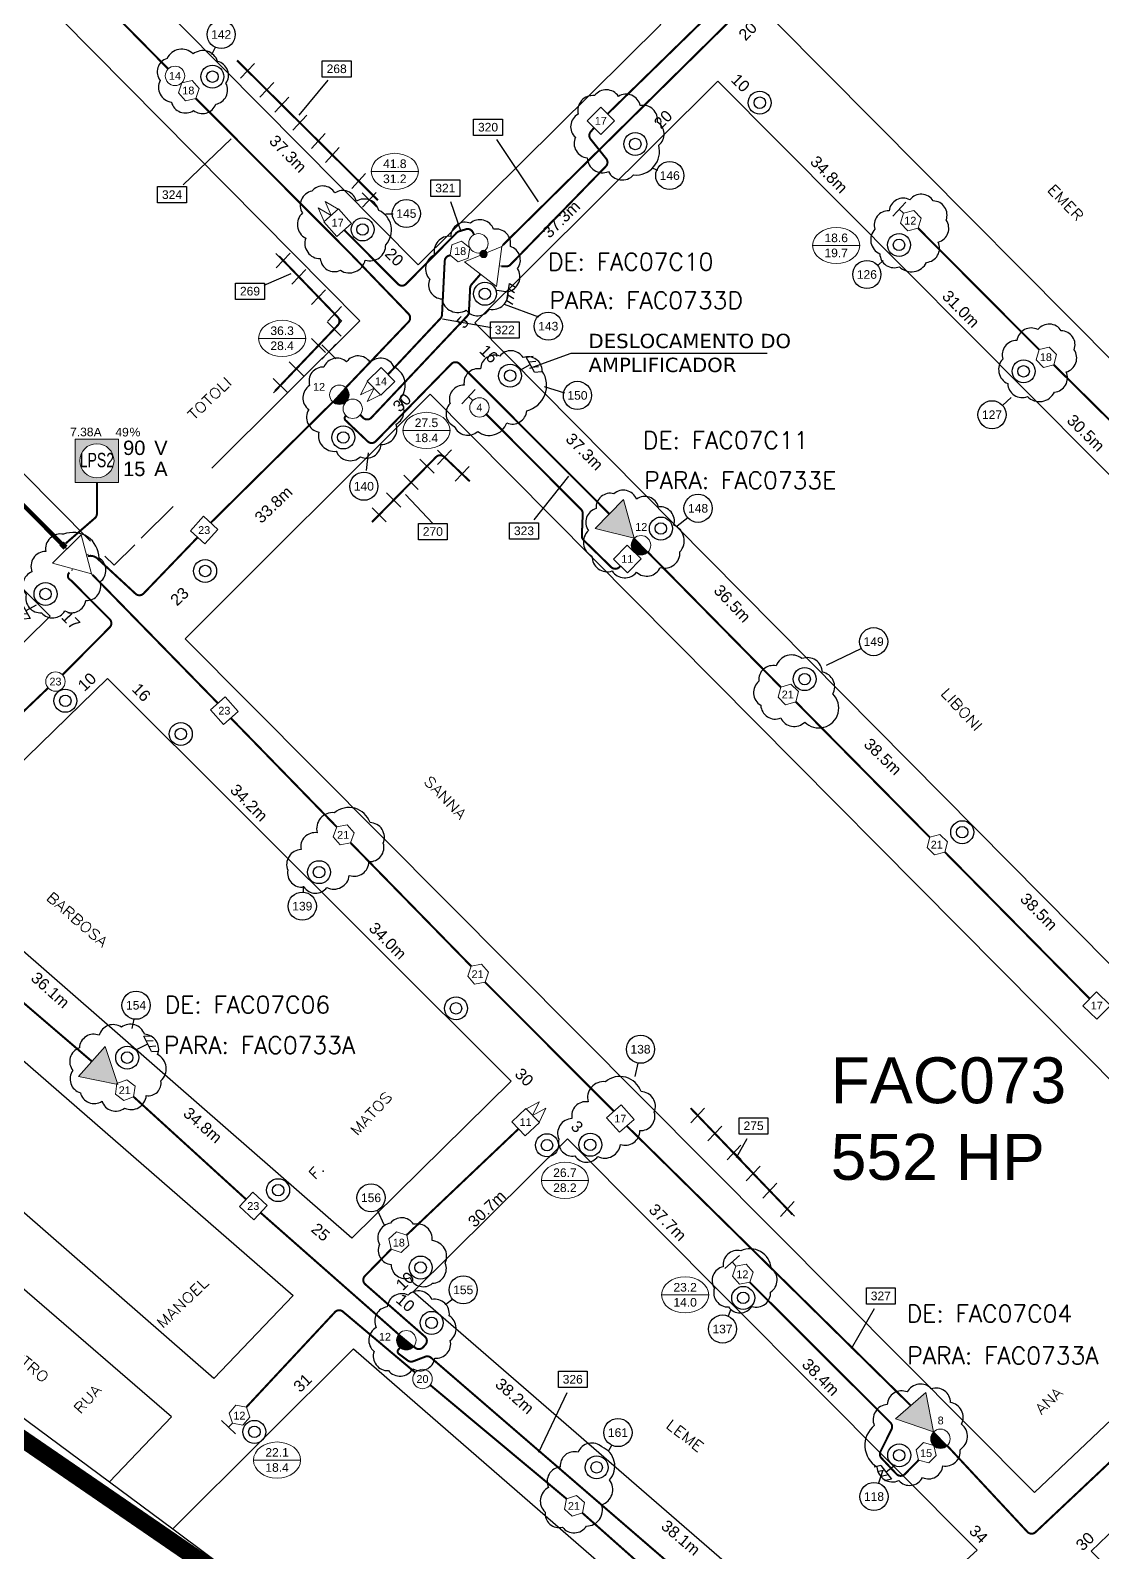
# Model space of a CAD drawing. Header units: inches. Extents: x 246034 to 247769, y 7726337 to 7727523.
# Drawn here: x 246778.7 to 246965.4, y 7726471.4 to 7726736.5 of the extents above; entities that cross this region are included whole.
import ezdxf
from ezdxf.enums import TextEntityAlignment as Align

# ---------------------------------------------------------------- set-up
doc = ezdxf.new("R2010")
doc.units = ezdxf.units.IN
doc.header["$LTSCALE"] = 6
doc.header["$MEASUREMENT"] = 0
for name, pattern in [('DASHDOT', [1, 0.5, -0.25, 0, -0.25]), ('DASHED', [0.75, 0.5, -0.25]), ('PHANTOMX2', [5, 2.5, -0.5, 0.5, -0.5, 0.5, -0.5])]:
    doc.linetypes.add(name, pattern=pattern)
for name, color, linetype in [('ALTERAÇÃO', 4, 'Continuous'), ('ANOTACOES', 6, 'Continuous'), ('DISTANCIA', 7, 'Continuous'), ('ELETRONICO', 4, 'Continuous'), ('LIMITE', 5, 'PHANTOMX2'), ('NET-CBTP', 6, 'DASHDOT'), ('NET-CBTR', 3, 'DASHED'), ('NET_UPGRADE', 7, 'Continuous'), ('POSTES', 1, 'Continuous'), ('QUADRA_PROV', 7, 'Continuous'), ('QUADRAS', 7, 'Continuous'), ('RUAS', 7, 'Continuous'), ('TERRA', 7, 'Continuous')]:
    doc.layers.add(name, color=color, linetype=linetype)
for name, color, linetype, lineweight, true_color in [('CELULA', 3, 'Continuous', 200, 0x00ff00), ('NET-AMP @ 1', 1, 'Continuous', 20, 0xff0000), ('NET-FONTE', 5, 'Continuous', 20, 0x0000ff)]:
    doc.layers.add(name, color=color, linetype=linetype, lineweight=lineweight, true_color=true_color)
for name, color, linetype, lineweight in [('NET-AMP', 1, 'Continuous', 20), ('NET-SPLT', 1, 'Continuous', 20), ('NET-TAP', 1, 'Continuous', 20), ('NET-TERM', 1, 'Continuous', 20)]:
    doc.layers.add(name, color=color, linetype=linetype, lineweight=lineweight)
doc.styles.add('ARIAL', font='arial.ttf', dxfattribs={"height": 8})
doc.styles.add('B', font='SIMPLEX', dxfattribs={"width": 1.2, "height": 1.8})
doc.styles.add('Folhas_CAD', font='arial.ttf')
doc.styles.add('FONTENET', font='arial.ttf')
doc.styles.add('Romans', font='ROMANS.shx', dxfattribs={"height": 3})
doc.styles.get("Standard").update_dxf_attribs({"font": 'arial.ttf'})
doc.dimstyles.get("Standard").update_dxf_attribs({"dimtxt": 0.18, "dimasz": 0.18, "dimexe": 0.18, "dimexo": 0.0625, "dimgap": 0.09, "dimtad": 0, "dimtih": 1, "dimtoh": 1, "dimdec": 4, "dimzin": 0, "dimdsep": 46, "dimtxsty": 'Standard', "dimcen": 0.09, "dimadec": 0, "dimazin": 0, "dimtfac": 1, "dimtdec": 4, "dimtofl": 0, "dimtmove": 0, "dimatfit": 3, "dimfxl": 1, "dimtolj": 1, "dimtzin": 0, "dimarcsym": 0})

# ---------------------------------------------------------------- blocks, each defined once
blk = doc.blocks.new('POSTECS')
at = {"layer": 'POSTES', "linetype": 'ByBlock'}
for radius in [2, 1]:
    blk.add_circle((0, 0), radius, dxfattribs=at)
blk = doc.blocks.new('POSTE')
at = {"layer": 'POSTES', "linetype": 'ByBlock'}
for radius in [2, 1]:
    blk.add_circle((0, 0), radius, dxfattribs=at)
blk = doc.blocks.new('TERRA')
at = {"layer": 'TERRA', "linetype": 'ByBlock'}
for p, q in [((0, 0), (0, -2.02)), ((-1.5, -2.02), (-1.97, -3.15)), ((-1.5, -2.02), (1.5, -2.02)), ((-0.49, -2.02), (-0.96, -3.15)), ((0.57, -2.02), (0.09, -3.15)), ((1.5, -2.02), (1.03, -3.15))]:
    blk.add_line(p, q, dxfattribs=at)
blk = doc.blocks.new('2WAY')
blk.add_circle((1.6875, 0), 1.6875)
blk = doc.blocks.new('DC')
h = blk.add_hatch(color=256)
h.dxf.hatch_style = 1
h.paths.add_polyline_path([(3.38, 0), (0, 0, 1)])
blk.add_line((0, 0), (3.38, 0))
blk.add_circle((1.69, 0), 1.69)
at = {"color": 0}
blk.add_attdef('DCVAL', text='', height=1.35, dxfattribs=at).set_placement((3.1, 3.27), align=Align.MIDDLE)
blk = doc.blocks.new('LPI')
blk.add_solid([(0, 0.5), (1, 0.5), (0, -0.5), (1, -0.5)])
blk = doc.blocks.new('FONTE1')
h = blk.add_hatch(color=256)
h.dxf.hatch_style = 1
h.paths.add_polyline_path([(3.77, 3.78), (-3.77, 3.78), (-3.77, -3.78), (3.77, -3.78)])
h.paths.add_polyline_path([(2.98, 0, -1), (-2.98, 0, -1)], flags=16)
blk.add_lwpolyline([(-3.77, -3.78), (3.77, -3.78), (3.77, 3.78), (-3.77, 3.78)], close=True)
blk.add_circle((0, 0), 2.98)
at = {"attachment_point": 7, "style": 'FONTENET'}
for s, insert, char_height, width in [('A', (-0.57, 4.24), 1.5, 2.6616), ('%', (5.7, 4.24), 1.5, 2.6616), ('V', (9.98, 1.01), 2.5, 4.2782), ('A', (9.98, -2.66), 2.5, 4.2782)]:
    blk.add_mtext(s, dxfattribs=dict(at, insert=insert, char_height=char_height, width=width))
at = {"style": 'FONTENET'}
for tag, p in [('CO', (-0.59, 3.82)), ('POR', (5.55, 3.8))]:
    blk.add_attdef(tag, text='', height=1.5, dxfattribs=at).set_placement(p, align=Align.BOTTOM_RIGHT)
for tag, p in [('TENSÃO', (4.56, 1.01)), ('AMPERAGEM', (4.56, -2.66))]:
    blk.add_attdef(tag, p, '', height=2.5, dxfattribs=at)
at = {"style": 'FONTENET', "width": 0.206476}
blk.add_attdef('MODELO_FONTE', text='', height=2.5, dxfattribs=at).set_placement((-2.98, -1.12), (2.98, -1.12), align=Align.FIT)
blk = doc.blocks.new('LE')
at = {"layer": 'NET-AMP'}
h = blk.add_hatch(color=256, dxfattribs=at)
h.dxf.hatch_style = 1
h.paths.add_polyline_path([(0, 3.5), (0, -3.5), (6.06, 0)])
blk.add_lwpolyline([(0, 3.5), (0, -3.5), (6.06, 0)], close=True, dxfattribs=at)
blk = doc.blocks.new('TERMINAL')
blk.add_line((-1, 0), (0, 0))
blk.add_lwpolyline([(-1, -1.6875), (-1, 1.6875)])
blk = doc.blocks.new('TAP2')
at = {"color": 0}
blk.add_circle((1.69, 0), 1.69, dxfattribs=at)
blk.add_attdef('DBVAL', text='', height=1.35, dxfattribs=at).set_placement((1.69, 0), align=Align.MIDDLE)
blk = doc.blocks.new('TAP4')
blk.add_lwpolyline([(3.38, -1.69), (0, -1.69), (0, 1.69), (3.38, 1.69)], close=True)
at = {"color": 0}
blk.add_attdef('DBVAL', text='', height=1.35, dxfattribs=at).set_placement((1.69, 0), align=Align.MIDDLE)
blk = doc.blocks.new('TAP8')
blk.add_lwpolyline([(0.92, 1.59), (0, 0), (0.92, -1.59), (2.76, -1.59), (3.68, 0), (2.76, 1.59)], close=True)
blk.add_attdef('DBVAL', text='', height=1.35).set_placement((1.77, -0.06), align=Align.MIDDLE)
blk = doc.blocks.new('AMP3AC')
h = blk.add_hatch(color=256)
h.dxf.hatch_style = 1
h.paths.add_polyline_path([(2.55, 2.03), (3.66, 1.39, 0.131652), (3.74, 1.71, 0.767327)])
h.paths.add_polyline_path([(3.66, 1.39), (2.55, 2.03, 0.131652), (2.47, 1.71, 0.767327)])
for p, q in [((3.1, 1.71), (3.3, 2.03)), ((0, 0), (-0.33, 0)), ((3.1, -1.71), (3.3, -2.03)), ((6.06, 0), (6.38, 0))]:
    blk.add_line(p, q)
blk.add_lwpolyline([(0, 3.5), (0, -3.5), (6.06, 0)], close=True)
blk.add_circle((3.1, 1.71), 0.638)
blk = doc.blocks.new('HI-LOW')
blk.add_lwpolyline([(-4.1, 0), (4.1, 0)])
blk.add_ellipse((0, 0), major_axis=(4.1, 0), ratio=0.768293)
for tag, p in [('END-HI', (0, 1.33)), ('END-LO', (0, -1.29))]:
    blk.add_attdef(tag, text='', height=1.5).set_placement(p, align=Align.MIDDLE_CENTER)
blk = doc.blocks.new('AMP3')
for p, q in [((3.1, 1.71), (3.3, 2.03)), ((0, 0), (-0.33, 0)), ((3.1, -1.71), (3.3, -2.03)), ((6.06, 0), (6.38, 0))]:
    blk.add_line(p, q)
blk.add_lwpolyline([(0, 3.5), (0, -3.5), (6.06, 0)], close=True)
blk = doc.blocks.new('CX_CodUpgrade')
blk.add_circle((-0.13, 0.04), 2.45)
at = {"color": 1, "flags": 1}
for tag, p in [('RETIRAR1', (4.74, 11.47)), ('NOVO1', (28.33, 11.47)), ('RETIRAR2', (4.74, 7.94)), ('NOVO2', (28.33, 7.94)), ('RETIRAR3', (4.74, 4.42)), ('NOVO3', (28.33, 4.42)), ('RETIRAR4', (4.74, 0.89)), ('NOVO4', (28.33, 0.9)), ('RETIRAR5', (4.74, -2.63)), ('NOVO5', (28.33, -2.63)), ('RETIRAR6', (4.74, -6.15)), ('NOVO6', (28.33, -6.15)), ('RETIRAR7', (4.74, -9.68)), ('NOVO7', (28.33, -9.68)), ('RETIRAR8', (4.74, -13.2)), ('NOVO8', (28.33, -13.2)), ('RETIRAR9', (4.74, -16.73)), ('NOVO9', (28.33, -16.73))]:
    blk.add_attdef(tag, p, '', height=1.5, dxfattribs=at)
at = {"color": 7, "flags": 1}
for tag, p in [('ANTIGO1', (17.16, 11.46)), ('ANTIGO2', (17.16, 7.94)), ('ANTIGO3', (17.16, 4.41)), ('ANTIGO4', (17.16, 0.89)), ('ANTIGO5', (17.16, -2.63)), ('ANTIGO6', (17.16, -6.16)), ('ANTIGO7', (17.16, -9.68)), ('ANTIGO8', (17.16, -13.21)), ('ANTIGO9', (17.16, -16.73))]:
    blk.add_attdef(tag, p, '', height=1.5, dxfattribs=at)
at = {"color": 1}
blk.add_attdef('CODIGO', text='', height=1.5, dxfattribs=at).set_placement((-0.13, 0.04), align=Align.MIDDLE_CENTER)
blk = doc.blocks.new('CARGA')
for p, q in [((-2.5, 0.81), (0, 1.62)), ((-2.5, 0.81), (0, 0)), ((-2.5, -0.81), (0, 0)), ((-2.5, -0.81), (0, -1.62))]:
    blk.add_line(p, q)
blk = doc.blocks.new('CX_CodUpgradeCabo')
blk.add_lwpolyline([(-2.63, 1.45), (2.37, 1.45), (2.37, -1.4), (-2.63, -1.4)], close=True)
at = {"color": 1}
blk.add_attdef('CODIGO', text='', height=1.5, dxfattribs=at).set_placement((-0.13, 0.04), align=Align.MIDDLE_CENTER)
at = {"color": 1, "style": 'Folhas_CAD', "flags": 1}
for tag, p in [('SERVICO', (5.97, 0.89)), ('TIPO', (17.92, 0.89)), ('COMP', (25.22, 0.89))]:
    blk.add_attdef(tag, p, '', height=1.5, dxfattribs=at)
blk = doc.blocks.new('EXCLUIR_CABOdwg')
at = {"layer": 'ANOTACOES', "color": 4}
for points in [[(-1.24, 1.23), (1.24, -1.23)], [(-1.2, -1.28), (1.21, 1.29)]]:
    blk.add_lwpolyline(points, dxfattribs=at)

msp = doc.modelspace()

# ---------------------------------------------------------------- linework, layer by layer
at = {"layer": 'LIMITE', "linetype": 'Continuous', "const_width": 3}
msp.add_lwpolyline([(247361.51, 7726563.79), (247112.71, 7726442.48), (247147.92, 7726399.42), (247053.32, 7726359.97), (247014.86, 7726409.04), (246947.68, 7726374.32), (246685.76, 7726554.08), (246504.44, 7726695.05), (246513.62, 7726706.42), (246174.51, 7726959.26), (246306.47, 7727097.36), (246264.31, 7727145.51), (246277.78, 7727165.15), (246472.38, 7727189.68), (246553, 7727281.82), (246508.14, 7727323.79), (246532.23, 7727521.49), (246803.54, 7727504.62), (247403.19, 7726894.55)], dxfattribs=at)
at = {"layer": 'NET-CBTP', "const_width": 0.75}
msp.add_lwpolyline([(246710.82, 7726721.17), (246784.83, 7726646.42)], dxfattribs=at)
at = {"layer": 'NET-CBTR', "const_width": 0.35}
for points in [[(246860.98, 7726699.1), (246939.8, 7726776.95)], [(246933.11, 7726774.58), (246879.22, 7726721.95)], [(246781.73, 7726751.05), (246802.72, 7726729.77)], [(246814.71, 7726731.25), (246839.24, 7726706.91)], [(246954.34, 7726680.9), (246933.3, 7726702.03)], [(246975.52, 7726659.81), (246956.9, 7726678.26)], [(246831.38, 7726671.78), (246810.11, 7726650.73)], [(246886.22, 7726645.63), (246909.36, 7726622.14)], [(246811.38, 7726619.31), (246789.56, 7726641.66)], [(246781.81, 7726621.99), (246760.91, 7726602.01)], [(246911.99, 7726619.57), (246935.3, 7726595.99)], [(246832.06, 7726597.79), (246813.65, 7726616.71)], [(246855.46, 7726573.54), (246834.47, 7726595.02)], [(246937.93, 7726593.42), (246963.17, 7726567.86)], [(246789.42, 7726556.96), (246769.27, 7726574.23)], [(246880.33, 7726548.27), (246857.87, 7726570.76)], [(246816.29, 7726532.93), (246796.68, 7726550.81)], [(246911.4, 7726530.32), (246893.67, 7726548.83)], [(246844.24, 7726526.73), (246863.72, 7726545.22)], [(246932.01, 7726497.03), (246882.55, 7726545.73)], [(246842.83, 7726509.44), (246818.77, 7726530.64)]]:
    msp.add_lwpolyline(points, dxfattribs=at)
at = {"layer": 'NET-CBTR'}
for points in [[(246807.53, 7726724.63, 0.35, 0.35, 0), (246834.31, 7726697.76, 0.35, 0.35, 0), (246844.56, 7726687.12, 0.35, 0.35, -0.405946), (246844.56, 7726685.73, 0.35, 0.35, 0), (246833.64, 7726674.28, 0, 0, 0)], [(246876.86, 7726719.53, 0.35, 0.35, 0), (246876.26, 7726718.81, 0.35, 0.35, 0.353804), (246876.26, 7726717.55, 0.35, 0.35, 0), (246878.99, 7726714.13, 0.35, 0.35, -0.377666), (246878.92, 7726712.81, 0.35, 0.35, 0), (246862.3, 7726695.69, 0.35, 0.35, -0.214318), (246861.54, 7726695.39, 0.35, 0.35, 0), (246860.72, 7726695.42, 0, 0, 0)], [(246857.1, 7726694.05, 0.35, 0.35, 0), (246855.54, 7726692.25, 0.35, 0.35, 0.166832), (246855.29, 7726691.64, 0.35, 0.35, 0), (246855.07, 7726687.39, 0.35, 0.35, -0.177452), (246854.79, 7726686.76, 0.35, 0.35, 0), (246838.09, 7726669.05, 0.35, 0.35, -0.41908), (246836.66, 7726669.02, 0.35, 0.35, 0), (246836.15, 7726669.53, 0, 0, 0)], [(246858.1, 7726669.64, 0.35, 0.35, 0), (246874.6, 7726653.07, 0.35, 0.35, -0.209008), (246874.89, 7726652.32, 0.35, 0.35, 0), (246874.74, 7726648.49, 0.35, 0.35, 0.212365), (246875.04, 7726647.73, 0.35, 0.35, 0), (246879.86, 7726643.01, 0.35, 0.35, 0.424452), (246881.3, 7726643.06, 0.35, 0.35, 0), (246881.47, 7726643.24, 0, 0, 0)], [(246845.46, 7726507.32, 0.35, 0.35, 0), (246845.46, 7726507.32, 0.35, 0.35, 0), (246845.71, 7726507.1, 0.35, 0.35, 0.405632), (246847.1, 7726507.19, 0.35, 0.35, 0), (246847.49, 7726507.62, 0.35, 0.35, 0.419191), (246847.41, 7726509.04, 0.35, 0.35, 0), (246837.02, 7726518.15, 0.35, 0.35, -0.430467), (246836.97, 7726519.6, 0.35, 0.35, 0), (246841.52, 7726524.25, 0, 0, 0)], [(246901.58, 7726459.53, 0.35, 0.35, 0), (246848.48, 7726505.36, 0.35, 0.35, 0.276641), (246847.47, 7726505.54, 0.35, 0.35, 0), (246845.38, 7726504.74, 0.35, 0.35, -0.257594), (246844.42, 7726504.87, 0.35, 0.35, 0), (246842.87, 7726506.03, 0.35, 0.35, -0.424181), (246842.78, 7726506.75, 0.35, 0.35, 0), (246843.08, 7726507.11, 0, 0, 0)], [(246902.22, 7726452.22, 0.35, 0.35, 0), (246902.1, 7726451.6, 0.35, 0.35, -0.578895), (246901.28, 7726451.32, 0.35, 0.35, 0), (246897.17, 7726454.89, 0.35, 0.35, -0.216884), (246896.82, 7726455.65, 0.35, 0.35, 0), (246896.82, 7726458.37, 0.35, 0.35, 0.214202), (246896.48, 7726459.12, 0.35, 0.35, 0), (246874.82, 7726478.34, 0, 0, 0)]]:
    msp.add_lwpolyline(points, format="xyseb", dxfattribs=at)
at = {"layer": 'NET-CBTR', "const_width": 0.35}
for points in [[(246855.97, 7726700.91), (246855.75, 7726701.35, 0.368582), (246854.56, 7726701.86), (246853.34, 7726701.49, 0.123434), (246852.92, 7726701.23), (246844.13, 7726692.33, -0.416613), (246842.71, 7726692.33), (246833.35, 7726701.74)], [(246822, 7726697.18), (246832.25, 7726686.54, -0.405946), (246832.24, 7726685.14), (246821.33, 7726673.7)], [(246851.79, 7726697.33), (246851.51, 7726697.23, 0.295605), (246850.86, 7726696.35), (246850.39, 7726686.96, -0.174879), (246850.12, 7726686.33), (246840.97, 7726676.56)], [(246833.65, 7726669.39), (246833.56, 7726669.28, 0.403656), (246833.59, 7726668.59), (246837.45, 7726664.91, 0.41015), (246838.86, 7726664.94), (246852.02, 7726678.41, -0.416735), (246853.44, 7726678.42), (246879.53, 7726652.28)], [(246838.21, 7726650.88), (246849.37, 7726662.22, -0.405968), (246850.76, 7726662.23), (246855.23, 7726657.96)], [(246807.85, 7726648.23), (246798.43, 7726638.43, -0.408572), (246797.03, 7726638.39), (246790.41, 7726644.51, 0.250969), (246788.72, 7726644.94)], [(246785.53, 7726642.08, 0.575538), (246785.73, 7726640.78), (246792.53, 7726633.95, -0.412467), (246792.53, 7726632.54), (246784.31, 7726624.26)], [(246933.37, 7726487.53), (246930.97, 7726485.09, -0.425879), (246929.53, 7726485.1), (246926.9, 7726487.88, -0.313473), (246926.73, 7726489.01), (246928.66, 7726492.92, 0.321526), (246928.46, 7726494.07), (246903.98, 7726518.5)], [(246845.73, 7726502.78), (246833.13, 7726513.39, 0.391168), (246831.77, 7726513.33), (246816.32, 7726496.76)], [(246970.66, 7726490.93), (246953.73, 7726474.99, -0.410932), (246952.33, 7726475.02), (246938.35, 7726490.04)]]:
    msp.add_lwpolyline(points, format="xyb", dxfattribs=at)
at = {"layer": 'NET-CBTR', "color": 3, "const_width": 0.35}
msp.add_lwpolyline([(246848.32, 7726500.62), (246872.08, 7726480.79)], dxfattribs=at)
at = {"layer": 'NET-FONTE', "const_width": 0.35}
msp.add_lwpolyline([(246784.85, 7726647.13), (246789.96, 7726651.57, 0.217071), (246790.3, 7726652.32), (246790.3, 7726657.76)], format="xyb", dxfattribs=at)
at = {"layer": 'NET_UPGRADE'}
for points in [[(246802.51, 7726731.61, 0.520567), (246802.51, 7726731.61, 0.520567), (246801.31, 7726727.76, 0.520567), (246803.28, 7726724, 0.520567), (246807.13, 7726722.54, 0.520567), (246810.98, 7726723.65, 0.520567), (246812.77, 7726727.25, 0.520567), (246811.32, 7726731.09, 0.520567), (246807.04, 7726732.38, 0.520567), (246802.51, 7726731.61)], [(246888.12, 7726716.49, 0.520567), (246888.12, 7726716.49, 0.520567), (246887.89, 7726720.52, 0.520567), (246884.9, 7726723.39, 0.520567), (246881.1, 7726725, 0.520567), (246876.96, 7726725.12, 0.520567), (246874.08, 7726721.9, 0.520567), (246873.62, 7726717.87, 0.520567), (246875.69, 7726714.3, 0.520567), (246879.38, 7726711.89, 0.520567), (246883.75, 7726711.31, 0.520567), (246888.12, 7726716.49)], [(246839.37, 7726705.13, 0.520567), (246839.37, 7726705.13, 0.520567), (246835.49, 7726706.72, 0.520567), (246831.74, 7726708.19, 0.520567), (246827.73, 7726708.5, 0.520567), (246826.08, 7726704.69, 0.520567), (246826.65, 7726700.3, 0.520567), (246829.2, 7726696.74, 0.520567), (246832.7, 7726694.71, 0.520567), (246837.02, 7726696.49, 0.520567), (246840.58, 7726699.16, 0.520567), (246839.37, 7726705.13)], [(246934.75, 7726696.09, 0.520567), (246934.75, 7726696.09, 0.520567), (246936.78, 7726699.62, 0.520567), (246938.17, 7726703.47, 0.520567), (246935.92, 7726706.78, 0.520567), (246931.86, 7726707, 0.520567), (246928.22, 7726705.07, 0.520567), (246925.76, 7726701.87, 0.520567), (246926.62, 7726697.59, 0.520567), (246930.04, 7726695.34, 0.520567), (246934.75, 7726696.09)], [(246854.6, 7726687.75, 0.520567), (246854.6, 7726687.75, 0.520567), (246858.65, 7726687.96, 0.520567), (246861.87, 7726690.97, 0.520567), (246863.53, 7726695.02, 0.520567), (246862.29, 7726698.86, 0.520567), (246859.38, 7726701.87, 0.520567), (246855.33, 7726702.91, 0.520567), (246851.9, 7726700.62, 0.520567), (246849.1, 7726697.4, 0.520567), (246848.26, 7726693.15, 0.520567), (246850.34, 7726689.72, 0.520567), (246854.6, 7726687.75)], [(246957.02, 7726673.49, 0.520567), (246957.02, 7726673.49, 0.520567), (246959.06, 7726677.02, 0.520567), (246960.45, 7726680.86, 0.520567), (246958.2, 7726684.18, 0.520567), (246954.14, 7726684.39, 0.520567), (246950.5, 7726682.47, 0.520567), (246948.04, 7726679.26, 0.520567), (246948.9, 7726674.98, 0.520567), (246952.32, 7726672.74, 0.520567), (246957.02, 7726673.49)], [(246842.04, 7726677.86, 0.520567), (246842.04, 7726677.86, 0.520567), (246837.88, 7726678.68, 0.520567), (246833.77, 7726678.78, 0.520567), (246829.81, 7726677.86, 0.520567), (246827.34, 7726674.67, 0.520567), (246827.18, 7726670.46, 0.520567), (246828.93, 7726666.55, 0.520567), (246831.97, 7726663.21, 0.520567), (246836.18, 7726662.23, 0.520567), (246839.78, 7726664.39, 0.520567), (246842.4, 7726667.94, 0.520567), (246842.92, 7726672.2, 0.520567), (246842.04, 7726677.86)], [(246867.84, 7726677.17, 0.520567), (246867.84, 7726677.17, 0.520567), (246864.51, 7726679.51, 0.520567), (246860.43, 7726679.76, 0.520567), (246857.1, 7726677.54, 0.520567), (246854.25, 7726674.7, 0.520567), (246851.78, 7726671.49, 0.520567), (246852.52, 7726667.54, 0.520567), (246856.6, 7726666.67, 0.520567), (246861.67, 7726668.15, 0.520567), (246865.13, 7726670.25, 0.520567), (246867.84, 7726677.17)], [(246890.77, 7726650.32, 0.520567), (246890.77, 7726650.32, 0.520567), (246888.08, 7726653.53, 0.520567), (246884.26, 7726654.87, 0.520567), (246880.33, 7726655.8, 0.520567), (246877.23, 7726653.22, 0.520567), (246875.88, 7726649.39, 0.520567), (246876.5, 7726644.95, 0.520567), (246880.02, 7726642.36, 0.520567), (246884.26, 7726642.16, 0.520567), (246888.39, 7726642.98, 0.520567), (246891.81, 7726645.67, 0.520567), (246890.77, 7726650.32)], [(246784.49, 7726648.75, 0.520567), (246784.49, 7726648.75, 0.520567), (246781.39, 7726645.75, 0.520567), (246778.99, 7726642.21, 0.520567), (246778.01, 7726638.24, 0.520567), (246780.68, 7726635.08, 0.520567), (246784.71, 7726635.4, 0.520567), (246788.36, 7726637.2, 0.520567), (246790.87, 7726640.47, 0.520567), (246790.7, 7726644.61, 0.520567), (246784.49, 7726648.75)], [(246918.43, 7726620.94, 0.520567), (246918.43, 7726620.94, 0.520567), (246916.61, 7726624.72, 0.520567), (246913.06, 7726627.09, 0.520567), (246908.57, 7726625.82, 0.520567), (246905.57, 7726623.15, 0.520567), (246905.89, 7726618.97, 0.520567), (246909.36, 7726616.76, 0.520567), (246913.54, 7726616.05, 1.008685), (246918.43, 7726620.94, 2.475831), (246918.43, 7726620.94, 0.520567), (246918.43, 7726620.94)], [(246831.65, 7726600.26, 0.520567), (246831.65, 7726600.26, 0.520567), (246828.64, 7726596.76, 0.520567), (246825.84, 7726593.85, 0.520567), (246823.53, 7726590.25, 0.520567), (246826.34, 7726587.34, 0.520567), (246830.35, 7726587.24, 0.520567), (246834.25, 7726589.34, 0.520567), (246837.66, 7726591.75, 0.520567), (246840.17, 7726594.95, 0.520567), (246837.86, 7726598.56, 0.520567), (246831.65, 7726600.26)], [(246801.44, 7726553.56, 0.520567), (246801.44, 7726553.56, 0.520567), (246800.87, 7726558.15, 0.520567), (246798.57, 7726561.68, 0.520567), (246794.56, 7726562.91, 0.520567), (246790.7, 7726561.51, 0.520567), (246787.26, 7726559.3, 0.520567), (246786.11, 7726555.37, 0.520567), (246787.42, 7726551.51, 0.520567), (246791.19, 7726550.04, 0.520567), (246795.13, 7726548.81, 0.520567), (246798.9, 7726551.02, 0.520567), (246801.44, 7726553.56)], [(246878.83, 7726553.43, 0.520567), (246878.83, 7726553.43, 0.520567), (246875.82, 7726549.92, 0.520567), (246873.02, 7726547.01, 0.520567), (246870.71, 7726543.41, 0.520567), (246873.52, 7726540.5, 0.520567), (246877.53, 7726540.4, 0.520567), (246881.44, 7726542.51, 0.520567), (246884.84, 7726544.91, 0.520567), (246887.35, 7726548.12, 0.520567), (246885.04, 7726551.72, 0.520567), (246878.83, 7726553.43)], [(246850.95, 7726521.85, 0.520567), (246850.95, 7726521.85, 0.520567), (246848.66, 7726525.75, 0.520567), (246845.44, 7726528.59, 0.520567), (246841.42, 7726528.78, 0.520567), (246839.5, 7726525.07, 0.520567), (246841.54, 7726521.6, 0.520567), (246844.82, 7726519.31, 0.520567), (246848.72, 7726518.32, 0.520567), (246850.95, 7726521.85)], [(246902.41, 7726523.99, 0.520567), (246902.41, 7726523.99, 0.520567), (246899.34, 7726521.19, 0.520567), (246897.81, 7726517.46, 0.520567), (246900.27, 7726514.2, 0.520567), (246904.34, 7726514.27, 0.520567), (246907.6, 7726516.8, 0.520567), (246907.73, 7726520.92, 0.520567), (246902.41, 7726523.99)], [(246848.63, 7726515.49, 0.520567), (246848.63, 7726515.49, 0.520567), (246844.52, 7726516.26, 0.520567), (246840.86, 7726514.21, 0.520567), (246838.93, 7726510.62, 0.520567), (246838.55, 7726506.45, 0.520567), (246841.05, 7726503.11, 0.520567), (246845.29, 7726503.43, 0.520567), (246849.14, 7726505.29, 0.520567), (246851.83, 7726508.37, 0.520567), (246851.64, 7726512.67, 0.520567), (246848.63, 7726515.49)], [(246926.12, 7726486.35, 0.520567), (246926.12, 7726486.35, 0.520567), (246929.92, 7726483.96, 0.520567), (246934.05, 7726484.49, 0.520567), (246937.58, 7726486.55, 0.520567), (246940.58, 7726489.35, 0.520567), (246940.84, 7726493.81, 0.520567), (246938.91, 7726497.54, 0.520567), (246935.58, 7726499.94, 0.520567), (246931.39, 7726499.4, 0.520567), (246927.92, 7726497.21, 0.520567), (246925.66, 7726493.55, 0.520567), (246926.12, 7726486.35)], [(246878.23, 7726489.83, 0.520567), (246878.23, 7726489.83, 0.520567), (246874.07, 7726488.9, 0.520567), (246870.97, 7726486.33, 0.520567), (246868.93, 7726482.77, 0.520567), (246868.34, 7726478.49, 0.520567), (246871.37, 7726475.85, 0.520567), (246875.53, 7726476.05, 0.520567), (246878.16, 7726479.74, 0.520567), (246879.55, 7726484.09, 0.520567), (246878.23, 7726489.83)]]:
    msp.add_lwpolyline(points, format="xyb", close=True, dxfattribs=at)
at = {"layer": 'QUADRA_PROV'}
msp.add_lwpolyline([(246604.6, 7726622.69), (246606.83, 7726621.57), (246618.18, 7726613.11), (246699.59, 7726552.45), (246711.32, 7726543.92), (246792.51, 7726483.73), (246803.51, 7726475.57), (246883.17, 7726416.01), (246894.52, 7726407.38), (246907.23, 7726398.38)], dxfattribs=at)
at = {"layer": 'QUADRAS'}
for points in [[(246888.51, 7726737.52), (246846.21, 7726695.64), (246695.57, 7726847.61), (246737.92, 7726889.54), (246888.51, 7726737.52)], [(246789.16, 7726647.55), (246642.45, 7726795.71), (246685.53, 7726837.97), (246836.09, 7726685.9)], [(247104.01, 7726625.39), (247061.25, 7726584.11), (246908.64, 7726737.83), (246951.46, 7726779.79), (247104.01, 7726625.39)], [(247007.28, 7726532.84), (246856.09, 7726685.59), (246898.42, 7726727.62), (247051.08, 7726574.17), (247007.28, 7726532.84)], [(246782.19, 7726634.51), (246748.44, 7726601.29), (246672.83, 7726667.04), (246711.65, 7726705.06), (246782.19, 7726634.51)], [(246836.09, 7726685.9), (246810.29, 7726660.25)], [(246953.53, 7726481.9), (246805.64, 7726630.53), (246848.31, 7726673.12), (246997.09, 7726523.18), (246953.53, 7726481.9)], [(246803.59, 7726653.59), (246798.03, 7726648.06)], [(246796.9, 7726646.93), (246793.29, 7726643.35), (246791.7, 7726644.95)], [(246862.42, 7726553.5), (246834.71, 7726526.16), (246759.47, 7726591.81), (246792.15, 7726623.65), (246862.42, 7726553.5)], [(246824.46, 7726516.22), (246810.67, 7726501.73), (246735.48, 7726567.33), (246749.1, 7726581.77), (246824.46, 7726516.22)], [(246792.51, 7726483.73), (246803.27, 7726495.09), (246727.84, 7726560.19), (246711.32, 7726543.92)], [(246943.59, 7726471.88), (246920.95, 7726451.28), (246845.36, 7726516.83), (246872.22, 7726543.49), (246943.59, 7726471.88)], [(247036.25, 7726398.35), (246963.39, 7726471.69), (247006.92, 7726513.47), (247105.14, 7726414.73)], [(246803.51, 7726475.57), (246834.99, 7726506.89), (246910.2, 7726441.49), (246883.17, 7726416.01)]]:
    msp.add_lwpolyline(points, dxfattribs=at)

# ---------------------------------------------------------------- block references
at = {"layer": 'ALTERAÇÃO'}
for p in [(246816.52, 7726729.45), (246819.88, 7726726.11), (246822.48, 7726723.54), (246825.63, 7726720.41), (246828.85, 7726717.22), (246831.3, 7726714.78), (246835.86, 7726710.26), (246837.74, 7726706.98), (246822.72, 7726696.43), (246825.46, 7726693.58), (246828.89, 7726690.02), (246831.69, 7726687.11), (246831.61, 7726684.48), (246828.89, 7726681.63), (246830.69, 7726680.53), (246825.01, 7726677.55), (246822.23, 7726674.64), (246847.76, 7726660.59), (246850.83, 7726662.16), (246845.01, 7726657.79), (246853.88, 7726659.25), (246841.99, 7726654.72), (246839.44, 7726652.14), (246894.9, 7726547.55), (246897.9, 7726544.41), (246901.22, 7726541.08), (246904.57, 7726537.45), (246907.45, 7726534.44), (246910.5, 7726531.25)]:
    msp.add_blockref('EXCLUIR_CABOdwg', p, dxfattribs=at)
at = {"layer": 'ELETRONICO'}
for p, rotation in [((246859.91, 7726691.26), 80.82766834095214), ((246863.99, 7726677.32), 118.5885639320128), ((246779.7, 7726636.38), 299.0324547538869), ((246797.34, 7726559.11), 116.5442060509498), ((246929.31, 7726486.66), 307.7378488270661)]:
    msp.add_blockref('TERRA', p, dxfattribs=dict(at, rotation=rotation))
at = {"layer": 'NET-AMP'}
for name, p, rotation in [('AMP3AC', (246857.1, 7726694.05), 52.48729426540737), ('LE', (246879.53, 7726652.28), 315.6181979801496), ('AMP3', (246785.07, 7726646.18), 314.742558126586), ('LE', (246789.42, 7726556.96), 318.5312885830074), ('LE', (246932.01, 7726497.03), 311.0080880586464)]:
    msp.add_blockref(name, p, dxfattribs=dict(at, rotation=rotation))
at = {"layer": 'NET-FONTE'}
ref = msp.add_blockref('FONTE1', (246790.3, 7726661.54), dxfattribs=at)
ref.add_attrib('CO', '7.38', dxfattribs={"layer": '0', "height": 1.5, "style": 'FONTENET'}).set_placement((246789.71, 7726665.36), align=Align.BOTTOM_RIGHT)
ref.add_attrib('TENSÃO', '90', (246794.86, 7726662.55), dxfattribs={"layer": '0', "height": 2.5, "style": 'FONTENET'})
ref.add_attrib('AMPERAGEM', '15', (246794.86, 7726658.88), dxfattribs={"layer": '0', "height": 2.5, "style": 'FONTENET'})
ref.add_attrib('MODELO_FONTE', 'LPS2', dxfattribs={"layer": '0', "height": 2.5, "style": 'FONTENET', "width": 0.698764}).set_placement((246787.32, 7726660.42), (246793.29, 7726660.42), align=Align.FIT)
ref.add_attrib('POR', '49', dxfattribs={"layer": '0', "height": 1.5, "style": 'FONTENET'}).set_placement((246795.85, 7726665.33), align=Align.BOTTOM_RIGHT)
at = {"layer": 'NET-FONTE', "rotation": 313.7214048219394}
msp.add_blockref('LPI', (246784.14, 7726647.14), dxfattribs=at)
at = {"layer": 'NET-SPLT', "xscale": -1, "rotation": 296.893203900594}
msp.add_blockref('2WAY', (246857.5, 7726697.9), dxfattribs=at)
at = {"layer": 'NET-SPLT'}
ref = msp.add_blockref('DC', (246831.38, 7726671.78), dxfattribs=dict(at, rotation=47.83039745692169))
ref.add_attrib('DCVAL', '12', dxfattribs={"layer": '0', "color": 0, "height": 1.35}).set_placement((246828.98, 7726674.42), align=Align.MIDDLE)
at = {"layer": 'NET-SPLT', "rotation": 270}
msp.add_blockref('2WAY', (246834.84, 7726672.28), dxfattribs=at)
at = {"layer": 'NET-SPLT'}
ref = msp.add_blockref('DC', (246883.86, 7726648.04), dxfattribs=dict(at, rotation=314.3687401283045))
ref.add_attrib('DCVAL', '12', dxfattribs={"layer": '0', "color": 0, "height": 1.35}).set_placement((246885.08, 7726650.03), align=Align.MIDDLE)
ref = msp.add_blockref('DC', (246842.88, 7726509.49), dxfattribs=dict(at, rotation=319.8784971173092))
ref.add_attrib('DCVAL', '12', dxfattribs={"layer": '0', "color": 0, "height": 1.35}).set_placement((246840.45, 7726509.02), align=Align.MIDDLE)
ref = msp.add_blockref('DC', (246935.99, 7726492.45), dxfattribs=dict(at, rotation=314.3687401283045))
ref.add_attrib('DCVAL', '8', dxfattribs={"layer": '0', "color": 0, "height": 1.35}).set_placement((246937.21, 7726494.44), align=Align.MIDDLE)
at = {"layer": 'NET-TAP'}
for p, values in [((246802.21, 7726728.57), {'DBVAL': '14'}), ((246855.22, 7726670.83), {'DBVAL': '4'}), ((246781.4, 7726623.1), {'DBVAL': '23'}), ((246845.3, 7726501.66), {'DBVAL': '20'})]:
    msp.add_blockref('TAP2', p, dxfattribs=at).add_auto_attribs(values)
ref = msp.add_blockref('TAP8', (246805.08, 7726727.36), dxfattribs=dict(at, rotation=311.9478129291517))
ref.add_attrib('DBVAL', '18', dxfattribs={"layer": '0', "height": 1.35}).set_placement((246806.22, 7726726.01), align=Align.MIDDLE)
ref = msp.add_blockref('TAP4', (246876.86, 7726719.53), dxfattribs=dict(at, rotation=45.65153978887389))
ref.add_attrib('DBVAL', '17', dxfattribs={"layer": '0', "color": 0, "height": 1.35}).set_placement((246878.04, 7726720.74), align=Align.MIDDLE)
ref = msp.add_blockref('TAP4', (246833.35, 7726701.74), dxfattribs=dict(at, rotation=131.7393356662107))
ref.add_attrib('DBVAL', '17', dxfattribs={"layer": '0', "color": 0, "height": 1.35}).set_placement((246832.22, 7726703), align=Align.MIDDLE)
ref = msp.add_blockref('TAP8', (246930.74, 7726704.67), dxfattribs=dict(at, rotation=314.0416777524919))
ref.add_attrib('DBVAL', '12', dxfattribs={"layer": '0', "height": 1.35}).set_placement((246931.93, 7726703.36), align=Align.MIDDLE)
ref = msp.add_blockref('TAP8', (246855.23, 7726698.64), dxfattribs=dict(at, rotation=200.7877060412512))
ref.add_attrib('DBVAL', '18', dxfattribs={"layer": '0', "height": 1.35}).set_placement((246853.55, 7726698.06), align=Align.MIDDLE)
ref = msp.add_blockref('TAP8', (246954.34, 7726680.9), dxfattribs=dict(at, rotation=314.0416777524919))
ref.add_attrib('DBVAL', '18', dxfattribs={"layer": '0', "height": 1.35}).set_placement((246955.53, 7726679.59), align=Align.MIDDLE)
ref = msp.add_blockref('TAP4', (246838.58, 7726676.58), dxfattribs=dict(at, rotation=314.4143926225047))
ref.add_attrib('DBVAL', '14', dxfattribs={"layer": '0', "color": 0, "height": 1.35}).set_placement((246839.76, 7726675.38), align=Align.MIDDLE)
ref = msp.add_blockref('TAP4', (246810.23, 7726648.35), dxfattribs=dict(at, rotation=137.8303974569216))
ref.add_attrib('DBVAL', '23', dxfattribs={"layer": '0', "color": 0, "height": 1.35}).set_placement((246808.98, 7726649.48), align=Align.MIDDLE)
ref = msp.add_blockref('TAP4', (246881.45, 7726645.63), dxfattribs=dict(at, rotation=315.6181979801496))
ref.add_attrib('DBVAL', '11', dxfattribs={"layer": '0', "color": 0, "height": 1.35}).set_placement((246882.65, 7726644.45), align=Align.MIDDLE)
ref = msp.add_blockref('TAP8', (246909.36, 7726622.14), dxfattribs=dict(at, rotation=315.6181979801496))
ref.add_attrib('DBVAL', '21', dxfattribs={"layer": '0', "height": 1.35}).set_placement((246910.59, 7726620.86), align=Align.MIDDLE)
ref = msp.add_blockref('TAP4', (246811.38, 7726619.31), dxfattribs=dict(at, rotation=311.0080880586464))
ref.add_attrib('DBVAL', '23', dxfattribs={"layer": '0', "color": 0, "height": 1.35}).set_placement((246812.49, 7726618.03), align=Align.MIDDLE)
ref = msp.add_blockref('TAP8', (246832.06, 7726597.79), dxfattribs=dict(at, rotation=311.0080880586464))
ref.add_attrib('DBVAL', '21', dxfattribs={"layer": '0', "height": 1.35}).set_placement((246833.18, 7726596.42), align=Align.MIDDLE)
ref = msp.add_blockref('TAP8', (246935.3, 7726595.99), dxfattribs=dict(at, rotation=315.6181979801496))
ref.add_attrib('DBVAL', '21', dxfattribs={"layer": '0', "height": 1.35}).set_placement((246936.53, 7726594.71), align=Align.MIDDLE)
ref = msp.add_blockref('TAP8', (246855.46, 7726573.54), dxfattribs=dict(at, rotation=311.0080880586464))
ref.add_attrib('DBVAL', '21', dxfattribs={"layer": '0', "height": 1.35}).set_placement((246856.58, 7726572.16), align=Align.MIDDLE)
ref = msp.add_blockref('TAP4', (246963.17, 7726567.86), dxfattribs=dict(at, rotation=315.6181979801496))
ref.add_attrib('DBVAL', '17', dxfattribs={"layer": '0', "color": 0, "height": 1.35}).set_placement((246964.38, 7726566.68), align=Align.MIDDLE)
ref = msp.add_blockref('TAP8', (246793.8, 7726553.1), dxfattribs=dict(at, rotation=321.5525984342691))
ref.add_attrib('DBVAL', '21', dxfattribs={"layer": '0', "height": 1.35}).set_placement((246795.15, 7726551.95), align=Align.MIDDLE)
ref = msp.add_blockref('TAP4', (246863.78, 7726547.61), dxfattribs=dict(at, rotation=313.5669415433171))
ref.add_attrib('DBVAL', '11', dxfattribs={"layer": '0', "color": 0, "height": 1.35}).set_placement((246864.94, 7726546.39), align=Align.MIDDLE)
ref = msp.add_blockref('TAP4', (246880.33, 7726548.27), dxfattribs=dict(at, rotation=311.0080880586464))
ref.add_attrib('DBVAL', '17', dxfattribs={"layer": '0', "color": 0, "height": 1.35}).set_placement((246881.44, 7726547), align=Align.MIDDLE)
ref = msp.add_blockref('TAP4', (246818.77, 7726530.64), dxfattribs=dict(at, rotation=137.2340232694694))
ref.add_attrib('DBVAL', '23', dxfattribs={"layer": '0', "color": 0, "height": 1.35}).set_placement((246817.53, 7726531.78), align=Align.MIDDLE)
ref = msp.add_blockref('TAP8', (246841.52, 7726524.25), dxfattribs=dict(at, rotation=42.33870220189158))
ref.add_attrib('DBVAL', '18', dxfattribs={"layer": '0', "height": 1.35}).set_placement((246842.87, 7726525.4), align=Align.MIDDLE)
ref = msp.add_blockref('TAP8', (246901.57, 7726521.28), dxfattribs=dict(at, rotation=311.0080880586464))
ref.add_attrib('DBVAL', '12', dxfattribs={"layer": '0', "height": 1.35}).set_placement((246902.69, 7726519.9), align=Align.MIDDLE)
ref = msp.add_blockref('TAP8', (246813.91, 7726493.99), dxfattribs=dict(at, rotation=49.10270361426137))
ref.add_attrib('DBVAL', '12', dxfattribs={"layer": '0', "height": 1.35}).set_placement((246815.11, 7726495.29), align=Align.MIDDLE)
ref = msp.add_blockref('TAP8', (246933.37, 7726487.53), dxfattribs=dict(at, rotation=44.28711378697613))
ref.add_attrib('DBVAL', '15', dxfattribs={"layer": '0', "height": 1.35}).set_placement((246934.67, 7726488.73), align=Align.MIDDLE)
ref = msp.add_blockref('TAP8', (246872.08, 7726480.79), dxfattribs=dict(at, rotation=318.2053552733439))
ref.add_attrib('DBVAL', '21', dxfattribs={"layer": '0', "height": 1.35}).set_placement((246873.36, 7726479.57), align=Align.MIDDLE)
at = {"layer": 'NET-TERM'}
for p, values in [((246842.17, 7726711.93), {'END-HI': '41.8', 'END-LO': '31.2'}), ((246919.02, 7726699.03), {'END-HI': '18.6', 'END-LO': '19.7'}), ((246822.55, 7726682.86), {'END-HI': '36.3', 'END-LO': '28.4'}), ((246847.68, 7726666.83), {'END-HI': '27.5', 'END-LO': '18.4'}), ((246871.79, 7726536.25), {'END-HI': '26.7', 'END-LO': '28.2'}), ((246892.72, 7726516.3), {'END-HI': '23.2', 'END-LO': '14.0'}), ((246821.67, 7726487.54), {'END-HI': '22.1', 'END-LO': '18.4'})]:
    msp.add_blockref('HI-LOW', p, dxfattribs=at).add_auto_attribs(values)
for name, p, rotation in [('CARGA', (246831.1, 7726704.26), 311.7393356648511), ('TERMINAL', (246930.74, 7726704.67), 317.0162317667363), ('CARGA', (246838.56, 7726674.2), 44.41439263777621), ('TERMINAL', (246855.73, 7726672.04), 317.0162317667363), ('CARGA', (246866.16, 7726547.55), 226.8283966054328), ('TERMINAL', (246901.57, 7726521.28), 311.0080880656512), ('TERMINAL', (246813.91, 7726493.99), 46.84272447955775)]:
    msp.add_blockref(name, p, dxfattribs=dict(at, rotation=rotation))
at = {"layer": 'NET_UPGRADE'}
for name, p, values in [('CX_CodUpgrade', (246812.07, 7726735.73), {'CODIGO': '142'}), ('CX_CodUpgradeCabo', (246832.18, 7726729.76), {'CODIGO': '268'}), ('CX_CodUpgradeCabo', (246858.53, 7726719.59), {'CODIGO': '320'}), ('CX_CodUpgrade', (246890.17, 7726711.17), {'CODIGO': '146'}), ('CX_CodUpgradeCabo', (246803.51, 7726707.84), {'CODIGO': '324'}), ('CX_CodUpgradeCabo', (246851.1, 7726708.99), {'CODIGO': '321'}), ('CX_CodUpgrade', (246844.31, 7726704.56), {'CODIGO': '145'}), ('CX_CodUpgrade', (246924.49, 7726693.94), {'CODIGO': '126'}), ('CX_CodUpgradeCabo', (246817.09, 7726691.04), {'CODIGO': '269'}), ('CX_CodUpgrade', (246869.02, 7726684.94), {'CODIGO': '143'}), ('CX_CodUpgradeCabo', (246861.44, 7726684.29), {'CODIGO': '322'}), ('CX_CodUpgrade', (246874.1, 7726672.89), {'CODIGO': '150'}), ('CX_CodUpgrade', (246946.28, 7726669.52), {'CODIGO': '127'}), ('CX_CodUpgrade', (246836.91, 7726657.07), {'CODIGO': '140'}), ('CX_CodUpgrade', (246895.1, 7726653.23), {'CODIGO': '148'}), ('CX_CodUpgradeCabo', (246848.92, 7726649.19), {'CODIGO': '270'}), ('CX_CodUpgradeCabo', (246864.79, 7726649.31), {'CODIGO': '323'}), ('CX_CodUpgrade', (246925.67, 7726630.01), {'CODIGO': '149'}), ('CX_CodUpgrade', (246826.19, 7726583.95), {'CODIGO': '139'}), ('CX_CodUpgrade', (246797.25, 7726566.7), {'CODIGO': '154'}), ('CX_CodUpgrade', (246885.08, 7726559.04), {'CODIGO': '138'}), ('CX_CodUpgradeCabo', (246904.77, 7726545.71), {'CODIGO': '275'}), ('CX_CodUpgrade', (246838.16, 7726533.17), {'CODIGO': '156'}), ('CX_CodUpgrade', (246854.21, 7726517.14), {'CODIGO': '155'}), ('CX_CodUpgradeCabo', (246926.92, 7726516.09), {'CODIGO': '327'}), ('CX_CodUpgrade', (246899.36, 7726510.32), {'CODIGO': '137'}), ('CX_CodUpgradeCabo', (246873.28, 7726501.57), {'CODIGO': '326'}), ('CX_CodUpgrade', (246881.15, 7726492.29), {'CODIGO': '161'}), ('CX_CodUpgrade', (246925.73, 7726481.15), {'CODIGO': '118'})]:
    msp.add_blockref(name, p, dxfattribs=at).add_auto_attribs(values)
at = {"layer": 'POSTES'}
for name, p in [('POSTE', (246810.41, 7726728.43)), ('POSTE', (246905.71, 7726723.89)), ('POSTE', (246884.04, 7726716.7)), ('POSTECS', (246836.56, 7726701.82)), ('POSTECS', (246929.96, 7726699.13)), ('POSTE', (246857.86, 7726690.62)), ('POSTE', (246862.24, 7726676.36)), ('POSTE', (246951.65, 7726677.12)), ('POSTECS', (246833.2, 7726665.61)), ('POSTECS', (246888.5, 7726649.74)), ('POSTE', (246809.14, 7726642.35)), ('POSTE', (246781.36, 7726638.34)), ('POSTE', (246913.53, 7726623.53)), ('POSTE', (246784.8, 7726619.75)), ('POSTE', (246804.91, 7726613.97)), ('POSTE', (246940.96, 7726596.87)), ('POSTE', (246828.98, 7726589.91)), ('POSTE', (246852.83, 7726566.2)), ('POSTE', (246795.58, 7726557.62)), ('POSTE', (246868.67, 7726542.36)), ('POSTE', (246876.2, 7726542.44)), ('POSTECS', (246821.85, 7726534.54)), ('POSTE', (246846.66, 7726521.06)), ('POSTE', (246902.83, 7726515.78)), ('POSTE', (246848.58, 7726511.43)), ('POSTE', (246817.72, 7726492.45)), ('POSTE', (246929.99, 7726488.37)), ('POSTE', (246877.31, 7726486.27))]:
    msp.add_blockref(name, p, dxfattribs=at)

# ---------------------------------------------------------------- texts
at = {"layer": 'CELULA', "insert": (246918.07, 7726557.67), "char_height": 8, "width": 40.8763, "attachment_point": 1, "style": 'ARIAL'}
msp.add_mtext('FAC073\\P552 HP', dxfattribs=at)
at = {"layer": 'DISTANCIA'}
for s, rotation, p in [('20', 45.5199, (246903.61, 7726736.36)), ('10', 316.0765, (246902.37, 7726727.35)), ('20', 45.5199, (246888.88, 7726721)), ('37.3m', 314.5085, (246823.58, 7726715.01)), ('34.8m', 314.6459, (246917.78, 7726711.4)), ('37.3m', 44.6994, (246871.15, 7726703.61)), ('20', 315.2796, (246842.1, 7726697.02)), ('31.0m', 314.6004, (246940.74, 7726687.99)), ('5', 45.2876, (246854, 7726685.64)), ('16', 315.2796, (246858.56, 7726680.16)), ('30', 45.2876, (246843.41, 7726671.68)), ('30.5m', 315.4368, (246962.5, 7726666.39)), ('37.3m', 315.0155, (246875.21, 7726663.14)), ('33.8m', 43.7254, (246821.04, 7726653.92)), ('36.5m', 313.4293, (246900.94, 7726636.7)), ('23', 43.0753, (246804.68, 7726637.93)), ('17', 313.9644, (246785.77, 7726633.76)), ('10', 43.0753, (246788.57, 7726623.05)), ('16', 313.9644, (246798.06, 7726621.23)), ('38.5m', 315.8507, (246927.15, 7726610.03)), ('34.2m', 315.0156, (246816.79, 7726602.01)), ('38.5m', 314.5144, (246954.32, 7726583.04)), ('34.0m', 315.2615, (246840.95, 7726577.96)), ('36.1m', 318.0283, (246782.2, 7726569.39)), ('30', 315.2658, (246864.71, 7726554.22)), ('34.8m', 318.8614, (246808.74, 7726545.86)), ('3', 315.2658, (246873.92, 7726545.6)), ('30.7m', 43.3479, (246858.2, 7726531.31)), ('37.7m', 315.0156, (246889.7, 7726528.94)), ('25', 319.3045, (246829.26, 7726527.24)), ('10', 44.166, (246843.95, 7726518.72)), ('10', 319.3045, (246844.03, 7726514.93)), ('38.4m', 314.7977, (246916.34, 7726502)), ('31', 44.166, (246826.1, 7726500.99)), ('38.2m', 318.7421, (246863.05, 7726498.7)), ('38.1m', 319.8519, (246891.97, 7726474.03)), ('34', 315.4431, (246943.81, 7726474.65)), ('30', 44.3334, (246962.34, 7726473.39))]:
    msp.add_text(s, height=2, rotation=rotation, dxfattribs=at).set_placement(p, align=Align.MIDDLE)
at = {"layer": 'NET-AMP @ 1', "style": 'Romans'}
for s, p in [('DE: FAC07C10', (246868.85, 7726694.7)), ('PARA: FAC0733D', (246869.09, 7726687.98)), ('DE: FAC07C11', (246885.39, 7726663.62)), ('PARA: FAC0733E', (246885.59, 7726656.64)), ('DE: FAC07C06', (246802.11, 7726565.33)), ('PARA: FAC0733A', (246801.98, 7726558.29)), ('DE: FAC07C04', (246931.31, 7726511.55)), ('PARA: FAC0733A', (246931.41, 7726504.23))]:
    msp.add_text(s, height=3, dxfattribs=at).set_placement(p)
at = {"layer": 'NET_UPGRADE', "color": 4, "insert": (246875.9, 7726683.66), "char_height": 2.5, "width": 39.4358, "attachment_point": 1}
msp.add_mtext('{\\fVerdana|b0|i0|c0|p34;DESLOCAMENTO DO AMPLIFICADOR}', dxfattribs=at)
at = {"layer": 'RUAS', "style": 'B', "width": 1.2}
for s, rotation, p in [('EMER', 314, (246955.67, 7726708.63)), ('TOTOLI', 44, (246807.19, 7726668.49)), ('LIBONI', 313, (246937.13, 7726620.92)), ('SANNA', 314, (246847.08, 7726605.59)), ('BARBOSA', 319, (246781.36, 7726585.27)), ('MATOS', 47, (246835.58, 7726543.9)), ('F.', 45, (246828.26, 7726536.26)), ('MANOEL', 44, (246801.77, 7726510.38)), ('CASTRO', 320, (246772.61, 7726507.89)), ('RUA', 48, (246787.45, 7726495.46)), ('ANA', 44, (246954.75, 7726495.35)), ('LEME', 322, (246889.26, 7726493.33))]:
    msp.add_text(s, height=1.8, rotation=rotation, dxfattribs=at).set_placement(p)

# ---------------------------------------------------------------- leaders
at = {"layer": 'NET_UPGRADE'}
for points in [[(246810.34, 7726732.28), (246810.97, 7726733.54)], [(246825.49, 7726721.74), (246830.58, 7726727.84)], [(246813.67, 7726717.59), (246805.32, 7726709.57)], [(246867.17, 7726706.63), (246859.91, 7726717.51)], [(246887.11, 7726712.48), (246887.91, 7726712.14)], [(246853.74, 7726701.39), (246851.92, 7726706.63)], [(246840.58, 7726704.56), (246841.86, 7726704.56)], [(246927.2, 7726696.42), (246926.3, 7726695.6)], [(246824.07, 7726694.07), (246819.39, 7726692.04)], [(246861.21, 7726688.79), (246867.21, 7726686.59)], [(246850.5, 7726686.25), (246858.98, 7726684.73)], [(246868.19, 7726674.48), (246871.7, 7726673.4)], [(246949.49, 7726672.55), (246948.06, 7726671.2)], [(246837.54, 7726662.91), (246837.18, 7726659.86)], [(246872.4, 7726658.85), (246866.35, 7726651.27)], [(246844.04, 7726655.7), (246848.8, 7726650.63)], [(246891.33, 7726650.19), (246893.2, 7726651.68)], [(246917.33, 7726625.94), (246923.47, 7726628.93)], [(246826.19, 7726587.49), (246826.19, 7726586.4)], [(246796.44, 7726562.66), (246796.77, 7726564.3)], [(246884.01, 7726554.34), (246884.54, 7726556.66)], [(246901.67, 7726540.23), (246903.54, 7726543.53)], [(246840.3, 7726528.53), (246839.19, 7726530.94)], [(246851.06, 7726514.66), (246852.28, 7726515.62)], [(246900.65, 7726513.82), (246900.2, 7726512.62)], [(246921.69, 7726506.96), (246925.68, 7726513.92)], [(246867.22, 7726488.91), (246872.2, 7726499.31)], [(246879.35, 7726489.1), (246879.94, 7726490.16)], [(246927.06, 7726485.62), (246926.36, 7726483.52)]]:
    msp.add_leader(points, dimstyle='Standard', dxfattribs=at)
at = {"layer": 'NET_UPGRADE', "color": 4}
msp.add_leader([(246865.68, 7726677.67), (246872.85, 7726680.3), (246907.03, 7726680.3)], dimstyle='Standard', override={"dimgap": 0.09, "dimtad": 0}, dxfattribs=at)

doc.saveas('drawing.dxf')
